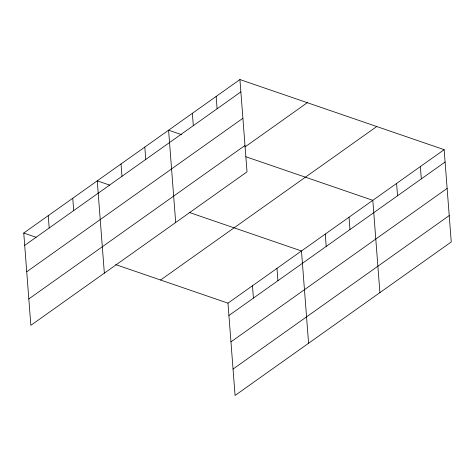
<?xml version="1.0" encoding="UTF-8"?>
<svg xmlns="http://www.w3.org/2000/svg" width="475" height="475" viewBox="0 0 475 475"><rect width="100%" height="100%" fill="white"/><g stroke="black" fill="none" stroke-linecap="round" stroke-linejoin="round"><path stroke-width="0.71" d="M239.922 79.557L247.024 171.843L30.851 325.327L23.75 233.035L239.922 79.557L444.149 149.673L451.25 241.965L235.078 395.443L227.976 303.157L444.149 149.673M24.7 245.373L240.873 91.889M26.731 271.753L242.903 118.275M28.821 298.941L244.993 145.463M244.898 147.012L307.319 102.695M160.58 280.012L376.752 126.534M228.926 315.489L445.099 162.011M230.957 341.875L447.129 188.397M233.047 369.057L449.219 215.579M181.652 134.692L168.589 130.203L175.691 222.496M245.801 156.714L372.81 200.325L379.911 292.612M109.63 185.102L97.25 180.85L104.352 273.143M189.192 212.42L301.477 250.972L308.578 343.265M23.75 233.035L36.13 237.286M115.692 264.605L227.976 303.157M420.369 166.559L421.319 178.897M396.589 183.439L397.539 195.777M349.03 217.206L349.98 229.544M325.25 234.086L326.2 246.424M276.973 268.363L277.923 280.701M252.474 285.76L253.424 298.098M216.143 96.437L217.093 108.775M192.363 113.323L193.313 125.655M144.81 147.084L145.76 159.422M121.03 163.97L121.98 176.302M72.752 198.247L73.696 210.579M48.248 215.638L49.198 227.976"/></g></svg>
